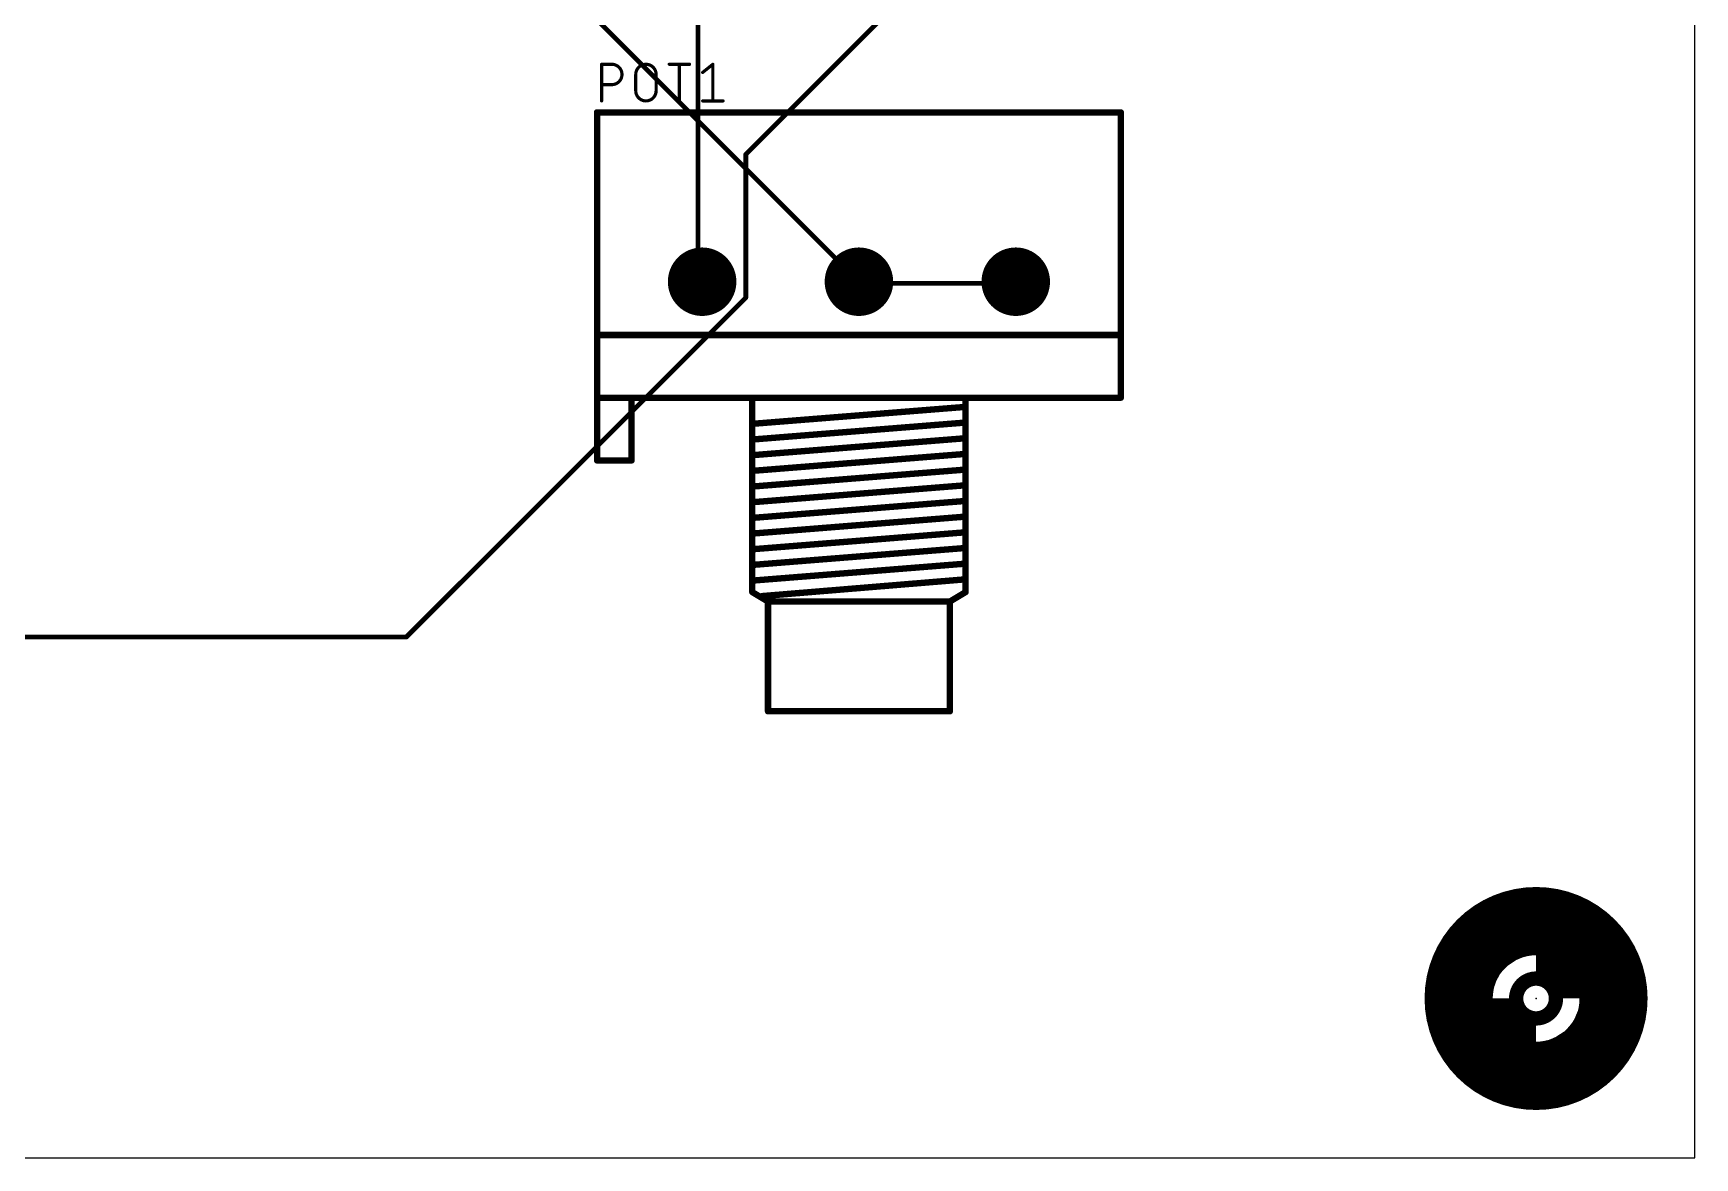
# Model space of a CAD drawing. Extents: x 0 to 5.05, y 0 to 4.04.
# Drawn here: x 2.963 to 5.049, y 0 to 1.412 of the extents above; entities that cross this region are included whole.
import ezdxf

# ---------------------------------------------------------------- set-up
doc = ezdxf.new("R2010")
doc.units = 0
for name, color, linetype in [('1', 12, 'CONTINUOUS'), ('16', 132, 'CONTINUOUS'), ('17', 110, 'CONTINUOUS'), ('20', 31, 'CONTINUOUS'), ('21', 253, 'CONTINUOUS'), ('23', 53, 'CONTINUOUS'), ('25', 253, 'CONTINUOUS'), ('39', 12, 'CONTINUOUS'), ('40', 132, 'CONTINUOUS'), ('41', 12, 'CONTINUOUS'), ('42', 132, 'CONTINUOUS'), ('43', 110, 'CONTINUOUS'), ('51', 253, 'CONTINUOUS')]:
    doc.layers.add(name, color=color, linetype=linetype)

# ---------------------------------------------------------------- blocks, each defined once
blk = doc.blocks.new('ROUNDP')
at = {"const_width": 0.5}
blk.add_lwpolyline([(0, -0.25, 1), (0, 0.25, 1), (0, -0.25)], format="xyb", dxfattribs=at)

msp = doc.modelspace()

# ---------------------------------------------------------------- linework, layer by layer
at = {"layer": '1', "const_width": 0.006}
for points in [[(4, 1.1), (3.45, 1.65)], [(4.002, 1.098), (4, 1.1)], [(4.002, 1.098), (4.194, 1.098)], [(4.194, 1.098), (4.19685, 1.1)]]:
    msp.add_lwpolyline(points, dxfattribs=at)
at = {"layer": '1', "const_width": 0.003}
for points in [[(4.001061, 1.101061, 1), (3.998939, 1.098939)], [(3.998939, 1.098939, 1), (4.001061, 1.101061)], [(4.002, 1.0995, 1), (4.002, 1.0965)], [(4.000939, 1.096939, 1), (4.003061, 1.099061)], [(4.193138, 1.099228, 1), (4.194862, 1.096772)], [(4.194, 1.0965, 1), (4.194, 1.0995)], [(4.197712, 1.098772, 1), (4.195989, 1.101228)]]:
    msp.add_lwpolyline(points, format="xyb", dxfattribs=at)
at = {"layer": '16', "const_width": 0.006}
for points in [[(3.858, 1.26), (4.5, 1.902)], [(3.798, 1.752), (3.798, 1.104)], [(3.858, 1.08), (3.858, 1.26)], [(3.798, 1.104), (3.80315, 1.1)], [(3.432, 0.654), (3.858, 1.08)], [(2.904, 0.654), (3.432, 0.654)]]:
    msp.add_lwpolyline(points, dxfattribs=at)
at = {"layer": '16', "const_width": 0.003}
for points in [[(3.8595, 1.26, 1), (3.8565, 1.26)], [(3.856939, 1.261061, 1), (3.859061, 1.258939)], [(3.79892, 1.105185, 1), (3.79708, 1.102815)], [(3.7965, 1.104, 1), (3.7995, 1.104)], [(3.802229, 1.098815, 1), (3.80407, 1.101185)], [(3.8565, 1.08, 1), (3.8595, 1.08)], [(3.859061, 1.078939, 1), (3.856939, 1.081061)], [(3.430939, 0.655061, 1), (3.433061, 0.652939)], [(3.432, 0.6525, 1), (3.432, 0.6555)]]:
    msp.add_lwpolyline(points, format="xyb", dxfattribs=at)
at = {"layer": '20'}
for p, q in [((5.049213, 0), (5.049213, 4.037008)), ((0, 0), (5.049213, 0))]:
    msp.add_line(p, q, dxfattribs=at)
msp.add_circle((4.85, 0.2), 0.055118, dxfattribs=at)
at = {"layer": '21', "const_width": 0.008}
for points in [[(3.67126, 1.312598), (4.32874, 1.312598)], [(3.67126, 0.954331), (3.67126, 1.312598)], [(4.32874, 0.954331), (4.32874, 1.312598)], [(3.67126, 1.033071), (4.32874, 1.033071)], [(3.67126, 0.954331), (4.32874, 0.954331)], [(3.67126, 0.954331), (3.67126, 0.875591)], [(3.714567, 0.875591), (3.714567, 0.950394)], [(3.866142, 0.950394), (3.866142, 0.710236)], [(3.870079, 0.92185), (4.129921, 0.94252)], [(4.133858, 0.710236), (4.133858, 0.950394)], [(3.870079, 0.902165), (4.129921, 0.922835)], [(3.870079, 0.88248), (4.129921, 0.90315)], [(3.67126, 0.875591), (3.714567, 0.875591)], [(3.870079, 0.862795), (4.129921, 0.883465)], [(3.870079, 0.84311), (4.129921, 0.86378)], [(3.870079, 0.823425), (4.129921, 0.844094)], [(3.870079, 0.80374), (4.129921, 0.824409)], [(3.870079, 0.784055), (4.129921, 0.804724)], [(3.870079, 0.76437), (4.129921, 0.785039)], [(3.870079, 0.744685), (4.129921, 0.765354)], [(3.870079, 0.725), (4.129921, 0.745669)], [(3.866142, 0.710236), (3.885827, 0.698425)], [(3.878937, 0.705315), (4.129921, 0.725984)], [(4.114173, 0.698425), (4.133858, 0.710236)], [(3.885827, 0.698425), (3.885827, 0.56063)], [(3.885827, 0.698425), (4.114173, 0.698425)], [(4.114173, 0.56063), (4.114173, 0.698425)], [(3.885827, 0.56063), (4.114173, 0.56063)]]:
    msp.add_lwpolyline(points, dxfattribs=at)
at = {"layer": '21'}
for points, const_width in [([(3.67126, 1.314598, 1), (3.67126, 1.310598)], 0.004), ([(3.67326, 1.312598, 1), (3.66926, 1.312598)], 0.004), ([(4.33074, 1.312598, 1), (4.32674, 1.312598)], 0.004), ([(4.32874, 1.310598, 1), (4.32874, 1.314598)], 0.004), ([(3.67126, 1.035071, 1), (3.67126, 1.031071)], 0.004), ([(4.32874, 1.031071, 1), (4.32874, 1.035071)], 0.004), ([(3.67126, 0.956331, 1), (3.67126, 0.952331)], 0.004), ([(3.67326, 0.954331, 1), (3.66926, 0.954331)], 0.004), ([(3.66926, 0.954331, 1), (3.67326, 0.954331)], 0.004), ([(3.716567, 0.950394, 1), (3.712567, 0.950394)], 0.004), ([(3.868142, 0.950394, 1), (3.864142, 0.950394)], 0.004), ([(4.13008, 0.940526, 1), (4.129763, 0.944513)], 0.004), ([(4.135858, 0.950394, 1), (4.131858, 0.950394)], 0.004), ([(4.32674, 0.954331, 1), (4.33074, 0.954331)], 0.004), ([(4.32874, 0.952331, 1), (4.32874, 0.956331)], 0.004), ([(3.86992, 0.923844, 1), (3.870237, 0.919857)], 0.004), ([(4.13008, 0.920841, 1), (4.129763, 0.924828)], 0.004), ([(3.86992, 0.904159, 1), (3.870237, 0.900172)], 0.004), ([(4.13008, 0.901156, 1), (4.129763, 0.905143)], 0.004), ([(3.67126, 0.877591, 1), (3.67126, 0.873591)], 0.004), ([(3.66926, 0.875591, 1), (3.67326, 0.875591)], 0.004), ([(3.712567, 0.875591, 1), (3.716567, 0.875591)], 0.004), ([(3.714567, 0.873591, 1), (3.714567, 0.877591)], 0.004), ([(3.86992, 0.884474, 1), (3.870237, 0.880487)], 0.004), ([(4.13008, 0.881471, 1), (4.129763, 0.885458)], 0.004), ([(3.86992, 0.864789, 1), (3.870237, 0.860802)], 0.004), ([(4.13008, 0.861786, 1), (4.129763, 0.865773)], 0.004), ([(3.86992, 0.845104, 1), (3.870237, 0.841117)], 0.004), ([(4.13008, 0.842101, 1), (4.129763, 0.846088)], 0.004), ([(3.86992, 0.825419, 1), (3.870237, 0.821431)], 0.004), ([(4.13008, 0.822416, 1), (4.129763, 0.826403)], 0.004), ([(3.86992, 0.805734, 1), (3.870237, 0.801746)], 0.004), ([(4.13008, 0.802731, 1), (4.129763, 0.806718)], 0.004), ([(3.86992, 0.786049, 1), (3.870237, 0.782061)], 0.004), ([(4.13008, 0.783046, 1), (4.129763, 0.787033)], 0.004), ([(3.86992, 0.766364, 1), (3.870237, 0.762376)], 0.004), ([(4.13008, 0.763361, 1), (4.129763, 0.767348)], 0.004), ([(3.86992, 0.746679, 1), (3.870237, 0.742691)], 0.004), ([(4.13008, 0.743676, 1), (4.129763, 0.747663)], 0.004), ([(3.867171, 0.711951, 1), (3.865113, 0.708521)], 0.004), ([(3.864142, 0.710236, 1), (3.868142, 0.710236)], 0.004), ([(3.86992, 0.726994, 1), (3.870237, 0.723006)], 0.004), ([(3.878773, 0.707308, 1), (3.879101, 0.703322)], 0.004), ([(4.130085, 0.723991, 1), (4.129757, 0.727978)], 0.004), ([(4.131858, 0.710236, 1), (4.135858, 0.710236)], 0.004), ([(4.134887, 0.708521, 1), (4.132829, 0.711951)], 0.004), ([(3.887827, 0.698425, 1), (3.883827, 0.698425)], 0.004), ([(3.885827, 0.700425, 1), (3.885827, 0.696425)], 0.004), ([(3.884798, 0.69671, 1), (3.886856, 0.70014)], 0.004), ([(4.116173, 0.698425, 1), (4.112173, 0.698425)], 0.004), ([(4.113144, 0.70014, 1), (4.115202, 0.69671)], 0.004), ([(4.114173, 0.696425, 1), (4.114173, 0.700425)], 0.004), ([(3.885827, 0.56263, 1), (3.885827, 0.55863)], 0.004), ([(4.114173, 0.55863, 1), (4.114173, 0.56263)], 0.004), ([(3.883827, 0.56063, 1), (3.887827, 0.56063)], 0.004), ([(4.112173, 0.56063, 1), (4.116173, 0.56063)], 0.004), ([(4.85, 0.085, 1), (4.85, 0.315, 1), (4.85, 0.085)], 0.006), ([(4.85, 0.140945, 1), (4.85, 0.259055, 1), (4.85, 0.140945)], 0.008)]:
    msp.add_lwpolyline(points, format="xyb", dxfattribs=dict(at, const_width=const_width))
at = {"layer": '23'}
for p in [(4, 1.1), (4.85, 0.2)]:
    msp.add_point(p, dxfattribs=at)
at = {"layer": '25', "const_width": 0.004}
for points in [[(3.677, 1.327), (3.677, 1.373)], [(3.677, 1.373), (3.689778, 1.373)], [(3.719833, 1.339778), (3.719833, 1.360222)], [(3.745389, 1.360222), (3.745389, 1.339778)], [(3.761833, 1.373), (3.787389, 1.373)], [(3.774611, 1.327), (3.774611, 1.373)], [(3.803833, 1.362778), (3.816611, 1.373)], [(3.816611, 1.373), (3.816611, 1.327)], [(3.689778, 1.347444), (3.677, 1.347444)], [(3.803833, 1.327), (3.829388, 1.327)]]:
    msp.add_lwpolyline(points, dxfattribs=at)
at = {"layer": '25'}
for points, const_width in [([(3.678, 1.373, 1), (3.676, 1.373)], 0.002), ([(3.677, 1.374, 1), (3.677, 1.372)], 0.002), ([(3.689778, 1.347444, 1), (3.689778, 1.373)], 0.004), ([(3.689778, 1.374, 1), (3.689778, 1.372)], 0.002), ([(3.689778, 1.372, 1), (3.689778, 1.374)], 0.002), ([(3.745389, 1.360222, 1), (3.719833, 1.360222)], 0.004), ([(3.720833, 1.360222, 1), (3.718833, 1.360222)], 0.002), ([(3.718833, 1.360222, 1), (3.720833, 1.360222)], 0.002), ([(3.746389, 1.360222, 1), (3.744389, 1.360222)], 0.002), ([(3.744389, 1.360222, 1), (3.746389, 1.360222)], 0.002), ([(3.761833, 1.374, 1), (3.761833, 1.372)], 0.002), ([(3.775611, 1.373, 1), (3.773611, 1.373)], 0.002), ([(3.787389, 1.372, 1), (3.787389, 1.374)], 0.002), ([(3.803208, 1.363559, 1), (3.804458, 1.361997)], 0.002), ([(3.817611, 1.373, 1), (3.815611, 1.373)], 0.002), ([(3.817235, 1.372219, 1), (3.815986, 1.373781)], 0.002), ([(3.677, 1.348444, 1), (3.677, 1.346444)], 0.002), ([(3.689778, 1.348444, 1), (3.689778, 1.346444)], 0.002), ([(3.689778, 1.346444, 1), (3.689778, 1.348444)], 0.002), ([(3.719833, 1.339778, 1), (3.745389, 1.339778)], 0.004), ([(3.720833, 1.339778, 1), (3.718833, 1.339778)], 0.002), ([(3.718833, 1.339778, 1), (3.720833, 1.339778)], 0.002), ([(3.746389, 1.339778, 1), (3.744389, 1.339778)], 0.002), ([(3.744389, 1.339778, 1), (3.746389, 1.339778)], 0.002), ([(3.676, 1.327, 1), (3.678, 1.327)], 0.002), ([(3.773611, 1.327, 1), (3.775611, 1.327)], 0.002), ([(3.803833, 1.328, 1), (3.803833, 1.326)], 0.002), ([(3.815611, 1.327, 1), (3.817611, 1.327)], 0.002), ([(3.829388, 1.326, 1), (3.829388, 1.328)], 0.002)]:
    msp.add_lwpolyline(points, format="xyb", dxfattribs=dict(at, const_width=const_width))
at = {"layer": '39', "const_width": 0.08}
msp.add_lwpolyline([(4.85, 0.1, 1), (4.85, 0.3, 1), (4.85, 0.1)], format="xyb", dxfattribs=at)
at = {"layer": '40', "const_width": 0.08}
msp.add_lwpolyline([(4.85, 0.1, 1), (4.85, 0.3, 1), (4.85, 0.1)], format="xyb", dxfattribs=at)
at = {"layer": '41', "const_width": 0.08}
msp.add_lwpolyline([(4.85, 0.1, 1), (4.85, 0.3, 1), (4.85, 0.1)], format="xyb", dxfattribs=at)
at = {"layer": '42', "const_width": 0.08}
msp.add_lwpolyline([(4.85, 0.1, 1), (4.85, 0.3, 1), (4.85, 0.1)], format="xyb", dxfattribs=at)
at = {"layer": '43', "const_width": 0.08}
msp.add_lwpolyline([(4.85, 0.1, 1), (4.85, 0.3, 1), (4.85, 0.1)], format="xyb", dxfattribs=at)
at = {"layer": '51'}
for points, const_width in [([(4.92, 0.2, 0.414214), (4.85, 0.27)], 0.09), ([(4.78, 0.2, 0.414214), (4.85, 0.13)], 0.09), ([(4.85, 0.175, 1), (4.85, 0.225, 1), (4.85, 0.175)], 0.018)]:
    msp.add_lwpolyline(points, format="xyb", dxfattribs=dict(at, const_width=const_width))

# ---------------------------------------------------------------- block references
at = {"layer": '17', "xscale": 0.086, "yscale": 0.086}
for p in [(3.80315, 1.1), (3.80315, 1.1), (4, 1.1), (4, 1.1), (4.19685, 1.1), (4.19685, 1.1)]:
    msp.add_blockref('ROUNDP', p, dxfattribs=at)

doc.saveas('drawing.dxf')
